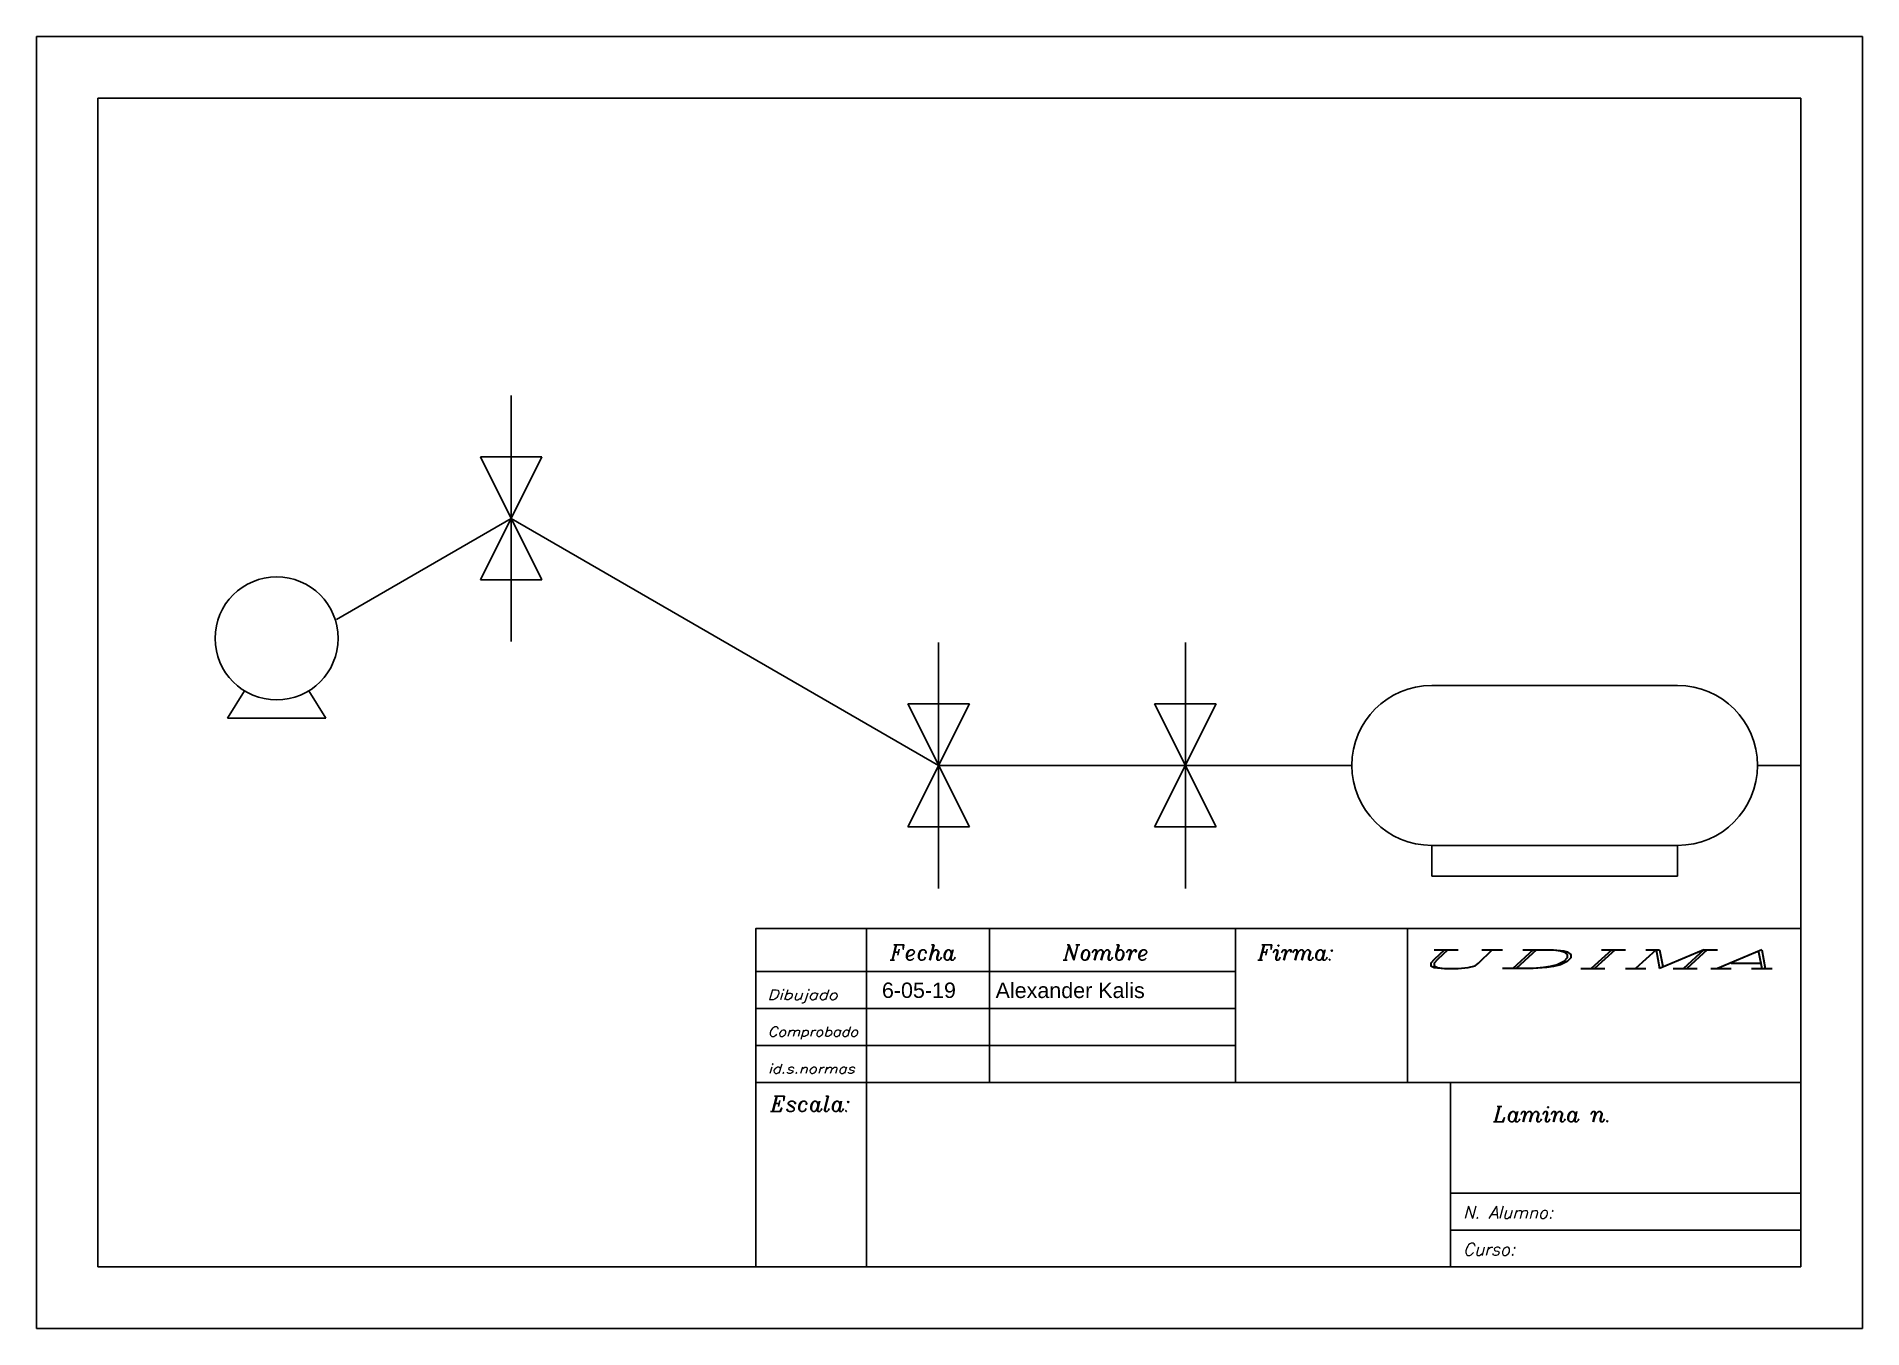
# Model space of a CAD drawing. Header units: millimetres. Extents: x 3325 to 3622, y 1569 to 1779.
import ezdxf
from ezdxf.enums import TextEntityAlignment as Align

# ---------------------------------------------------------------- set-up
doc = ezdxf.new("R2010")
doc.units = ezdxf.units.MM
doc.styles.add('ITALIC', font='italic', dxfattribs={"height": 2})
doc.styles.add('ITALICC', font='italicc', dxfattribs={"height": 3})
doc.styles.get("Standard").update_dxf_attribs({"font": 'arial.ttf'})

# ---------------------------------------------------------------- blocks, each defined once
blk = doc.blocks.new('B-Cajetin DIN A4 HZ')
for p, q in [((0, 210), (297, 210)), ((0, 210), (0, 0)), ((297, 210), (297, 0)), ((10, 200), (10, 10)), ((10, 200), (287, 200)), ((287, 200), (287, 10)), ((10, 10), (287, 10)), ((0, 0), (297, 0))]:
    blk.add_line(p, q)
at = {"color": 1}
for points in [[(117, 10), (117, 65), (287, 65)], [(135, 10), (135, 65)], [(155, 40), (155, 65)], [(195, 40), (195, 65)], [(223, 40), (223, 65)], [(117, 40), (287, 40)], [(230, 10), (230, 40)], [(230, 22), (287, 22)]]:
    blk.add_lwpolyline(points, dxfattribs=at)
for points in [[(117, 58), (195, 58)], [(117, 52), (195, 52)], [(117, 46), (195, 46)], [(230, 16), (287, 16)]]:
    blk.add_lwpolyline(points)
at = {"style": 'ITALIC'}
for s, height, p in [('Fecha', 2.5, (138.83, 59.86)), ('Nombre', 2.5, (167, 59.86)), ('Firma:', 2.5, (198.67, 59.86)), ('Escala:', 2.5, (119.39, 35.26)), ('Lamina n.', 2.5, (236.96, 33.58)), ('N. Alumno:', 2, (232.04, 17.87)), ('Curso:', 2, (232.04, 11.88))]:
    blk.add_text(s, height=height, dxfattribs=at).set_placement(p)
at = {"style": 'ITALICC', "width": 4.036284}
blk.add_text('UDIMA', height=3, dxfattribs=at).set_placement((224.56, 58.53), (284.53, 58.53), align=Align.FIT)
at = {"style": 'ITALIC'}
for s, height, p, p2 in [('Dibujado', 1.615, (118.86, 53.44), (130.32, 53.44)), ('Comprobado', 1.543, (118.95, 47.48), (133.64, 47.48)), ('id.s.normas', 1.4698, (118.95, 41.47), (133.09, 41.47))]:
    blk.add_text(s, height=height, dxfattribs=at).set_placement(p, p2, align=Align.ALIGNED)

msp = doc.modelspace()

# ---------------------------------------------------------------- linework, layer by layer
for p, q in [((3402.24, 1720.38), (3402.24, 1680.38)), ((3407.24, 1710.38), (3397.24, 1690.38)), ((3407.24, 1690.38), (3397.24, 1710.38)), ((3397.24, 1710.38), (3407.24, 1710.38)), ((3402.24, 1700.38), (3373.8, 1683.96)), ((3471.76, 1660.24), (3402.24, 1700.38)), ((3397.24, 1690.38), (3407.24, 1690.38)), ((3471.76, 1680.24), (3471.76, 1640.24)), ((3511.9, 1680.24), (3511.9, 1640.24)), ((3356.09, 1667.89), (3358.85, 1672.37)), ((3372.09, 1667.89), (3369.33, 1672.37)), ((3551.97, 1673.24), (3591.97, 1673.24)), ((3476.76, 1670.24), (3466.76, 1650.24)), ((3476.76, 1650.24), (3466.76, 1670.24)), ((3466.76, 1670.24), (3476.76, 1670.24)), ((3516.9, 1670.24), (3506.9, 1650.24)), ((3516.9, 1650.24), (3506.9, 1670.24)), ((3506.9, 1670.24), (3516.9, 1670.24)), ((3364.09, 1667.89), (3356.09, 1667.89)), ((3364.09, 1667.89), (3372.09, 1667.89)), ((3511.9, 1660.24), (3471.76, 1660.24)), ((3511.9, 1660.24), (3531.97, 1660.24)), ((3531.97, 1660.24), (3538.97, 1660.24)), ((3611.97, 1660.24), (3604.97, 1660.24)), ((3466.76, 1650.24), (3476.76, 1650.24)), ((3506.9, 1650.24), (3516.9, 1650.24)), ((3551.97, 1647.24), (3591.97, 1647.24)), ((3551.97, 1647.24), (3551.97, 1642.24)), ((3591.97, 1642.24), (3591.97, 1647.24)), ((3551.97, 1642.24), (3591.97, 1642.24))]:
    msp.add_line(p, q)
msp.add_circle((3364.09, 1680.89), 10)
for centre, start, end in [((3551.97, 1660.24), 90, 270), ((3591.97, 1660.24), 270, 90)]:
    msp.add_arc(centre, 13, start, end)

# ---------------------------------------------------------------- block references
msp.add_blockref('B-Cajetin DIN A4 HZ', (3325.03, 1568.71))

# ---------------------------------------------------------------- texts
at = {"char_height": 2.5, "attachment_point": 1}
for s, width, insert in [('6-05-19', 20, (3462.54, 1624.94)), ('Alexander Kalis', 39, (3481.03, 1624.92))]:
    msp.add_mtext_dynamic_manual_height_columns(s, width=width, gutter_width=12.5, heights=[0], dxfattribs=dict(at, insert=insert))

doc.saveas('drawing.dxf')
